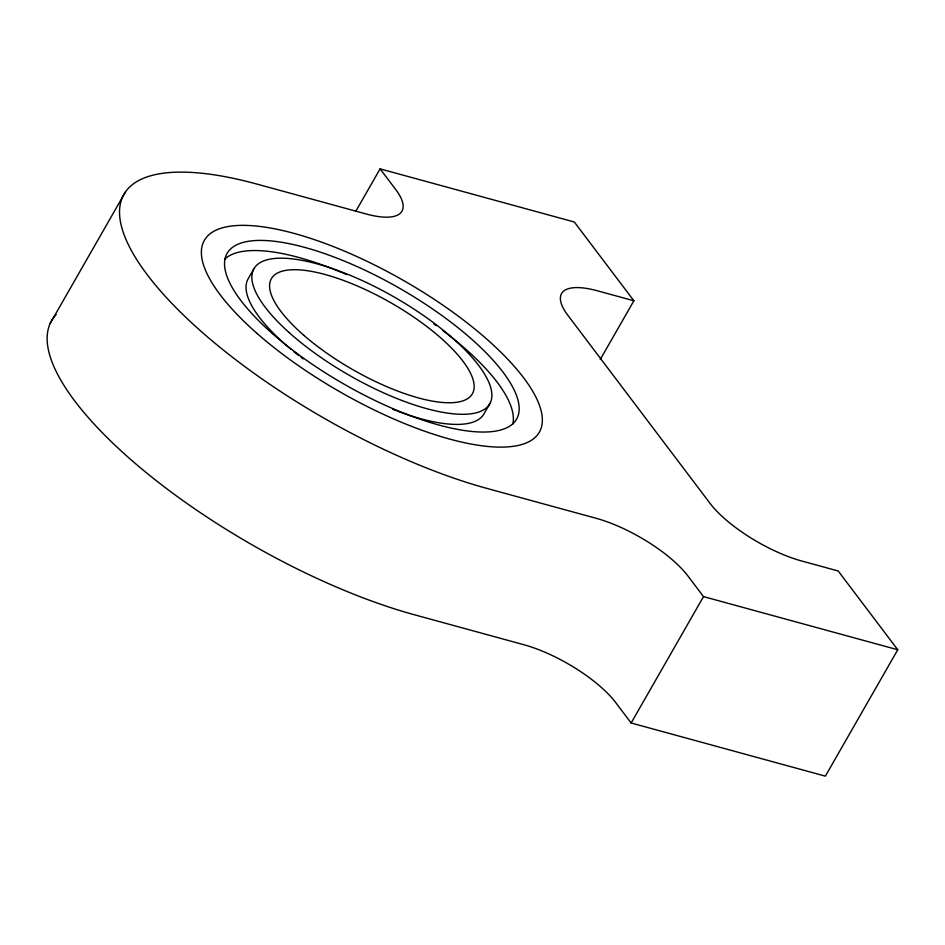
<?xml version="1.0" encoding="UTF-8"?>
<svg xmlns="http://www.w3.org/2000/svg" width="945" height="945" viewBox="0 0 945 945"><rect width="100%" height="100%" fill="white"/><g stroke="black" fill="none" stroke-linecap="round" stroke-linejoin="round"><path stroke-width="1.42" d="M50.156 323.462L125.484 191.882M253.673 269.207L247.873 279.318A135.879 45.136 29.8 0 0 290.788 349.13M355.97 210.983L380.103 168.86L574.324 222.004L633.882 300.77L600.252 359.502M490.053 403.267L484.265 413.378A135.879 45.136 29.8 0 1 397.455 411.099M633.882 300.77L597.464 290.812A77.206 25.645 29.8 0 0 567.874 315.335L709.978 503.283A77.206 25.645 29.8 0 0 801.773 561.023L838.191 570.981L897.75 649.758L825.363 776.14L631.142 722.996L703.517 596.614L687.972 576.048A77.206 25.645 29.8 0 0 596.177 518.309L486.923 488.411A285.662 94.89 29.8 0 1 147.29 274.794A285.662 94.89 29.8 0 1 256.792 184.051L366.046 213.948A77.206 25.645 29.8 0 0 395.648 189.425L380.103 168.86M703.517 596.614L897.75 649.758M631.142 722.996L615.585 702.43A77.206 25.645 29.8 0 0 523.79 644.703L414.548 614.805A285.662 94.89 29.8 0 1 140.297 467.704A285.662 94.89 29.8 0 1 56.145 314.531M224.52 259.379A166.769 55.389 29.8 0 1 332.321 268.711M333.609 269.219A166.769 55.389 29.8 0 1 341.393 272.384M342.692 272.94A166.769 55.389 29.8 0 1 346.626 274.617M433.826 323.981A166.769 55.389 29.8 0 1 436.165 325.659M443.04 330.726A166.769 55.389 29.8 0 1 512.757 424.234M396.25 410.638A135.879 45.136 29.8 0 1 392.577 409.22M303.109 358.887A135.879 45.136 29.8 0 1 300.983 357.269M298.88 355.651A135.879 45.136 29.8 0 1 293.765 351.575M257.135 333.514A193.016 64.118 29.8 0 0 538.449 433.601A193.016 64.118 29.8 0 0 320.001 241.589A193.016 64.118 29.8 0 0 257.135 333.514M272.396 333.585A166.769 55.389 29.8 0 0 515.698 420.501A166.769 55.389 29.8 0 0 327.49 254.618A166.769 55.389 29.8 0 0 272.396 333.585M303.959 335.416A115.81 38.473 29.8 0 0 472.075 394.266A115.81 38.473 29.8 0 0 339.55 279.023A115.81 38.473 29.8 0 0 303.959 335.416M289.028 332.486A135.879 45.136 29.8 0 0 488.506 405.641A135.879 45.136 29.8 0 0 338.05 270.589A135.879 45.136 29.8 0 0 289.028 332.486"/></g></svg>
